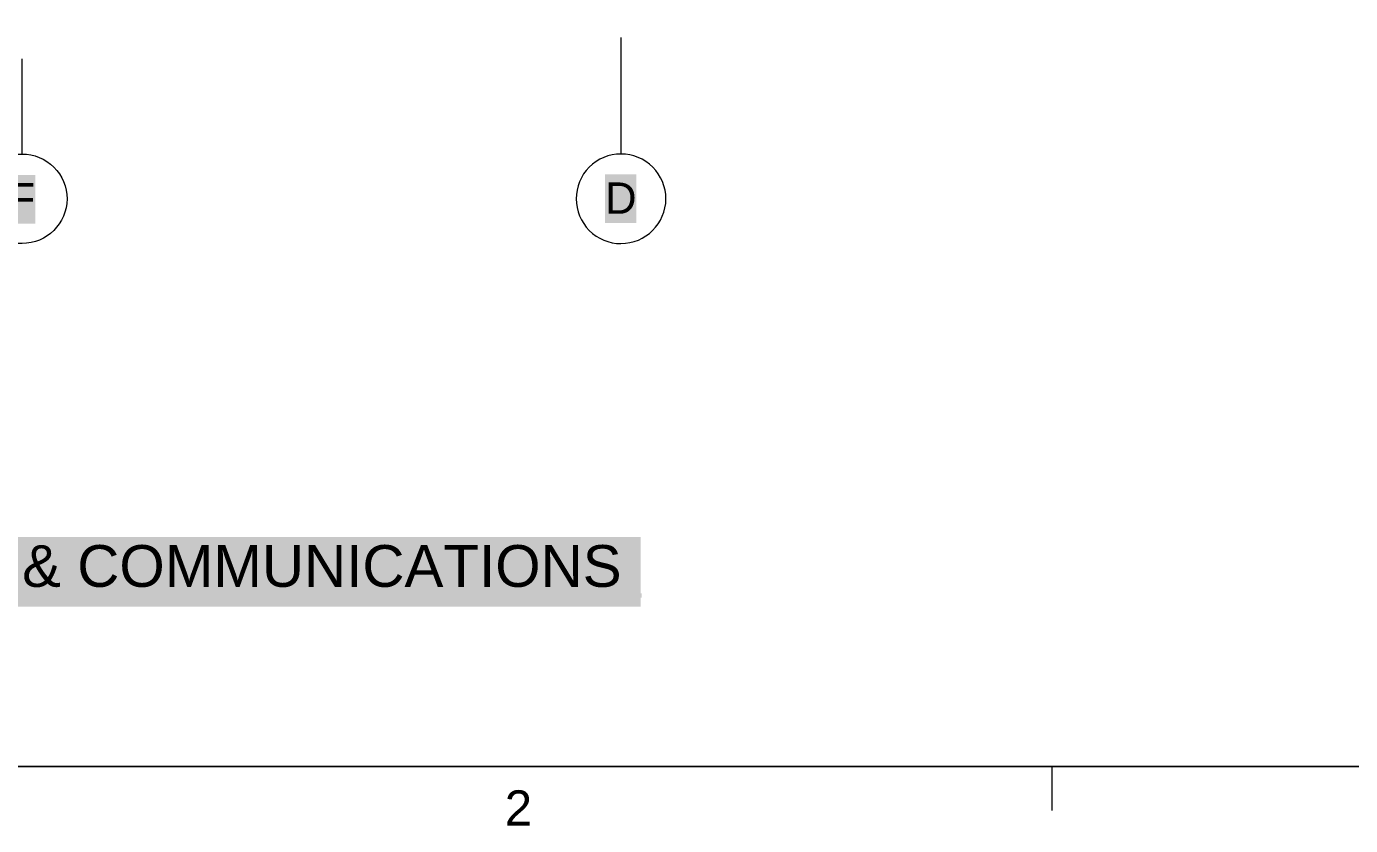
# Model space of a CAD drawing. Header units: inches. Extents: x 14.2 to 49.7, y 0.3 to 22.9.
# Drawn here: x 33.64 to 41.19, y 0.3 to 4.86 of the extents above; entities that cross this region are included whole.
import ezdxf

# ---------------------------------------------------------------- set-up
doc = ezdxf.new("R2010")
doc.units = ezdxf.units.IN
doc.header["$MEASUREMENT"] = 0
doc.layers.add('PDF_Geometry', color=7, linetype='Continuous', true_color=0x777777)
doc.layers.add('PDF_Solid Fills', color=7, linetype='Continuous', true_color=0xffffff)
doc.layers.add('PDF_Text', color=7, linetype='Continuous')
doc.styles.add('PDF Arial', font='arial.ttf')
doc.styles.add('PDF GillSansMT', font='arial.ttf')

msp = doc.modelspace()

# ---------------------------------------------------------------- linework, layer by layer
at = {"layer": 'PDF_Geometry', "color": 7, "lineweight": 9}
msp.add_lwpolyline([(45.7313, 0.6388), (14.5018, 0.6388), (45.7313, 0.6388), (45.7313, 22.6233), (14.5018, 22.6233), (45.7313, 22.6233)], close=True, dxfattribs=at)
at = {"layer": 'PDF_Geometry', "lineweight": 9}
for points in [[(37.0258, 4.7953), (37.0258, 4.1303, 0.416667), (36.7708, 3.8753, 0.414218), (37.0258, 3.6203, 0.412859), (37.2825, 3.8753, 0.415306), (37.0258, 4.1303)], [(33.611, 4.1303, -0.415306), (33.8676, 3.8753, -0.412859), (33.611, 3.6203, -0.414218), (33.356, 3.8753, -0.416667), (33.611, 4.1303), (33.611, 4.6736)]]:
    msp.add_lwpolyline(points, format="xyb", dxfattribs=at)
at = {"layer": 'PDF_Geometry', "color": 7, "lineweight": 9}
msp.add_lwpolyline([(39.4841, 0.3888), (39.4841, 0.6388)], dxfattribs=at)
at = {"layer": 'PDF_Solid Fills', "lineweight": 9, "transparency": 33554559}
for points in [[(33.5326, 3.7336), (33.686, 3.7336), (33.5326, 4.012), (33.686, 4.012)], [(36.9342, 3.737), (37.1142, 3.737), (36.9342, 4.0153), (37.1142, 4.0153)]]:
    msp.add_solid(points, dxfattribs=at)
at = {"layer": 'PDF_Solid Fills', "lineweight": 0, "transparency": 33554559}
msp.add_solid([(32.1195, 1.5496), (37.1387, 1.5496), (32.1195, 1.9484), (37.1387, 1.9484)], dxfattribs=at)
at = {"layer": 'PDF_Solid Fills', "color": 7, "lineweight": 35, "transparency": 33554559}
msp.add_solid([(28.2779, 1.6021), (37.1442, 1.6021), (28.2779, 1.6254), (37.1442, 1.6254)], dxfattribs=at)

# ---------------------------------------------------------------- texts
at = {"layer": 'PDF_Text', "color": 8, "true_color": 0x777777, "char_height": 0.1787, "attachment_point": 4, "style": 'PDF Arial'}
for s, insert in [('F', (33.5335, 3.876)), ('D', (36.9351, 3.8794))]:
    msp.add_mtext(s, dxfattribs=dict(at, insert=insert))
at = {"layer": 'PDF_Text', "attachment_point": 4}
for s, insert, char_height, style in [('MAIN FLOOR PLAN -POWER & COMMUNICATIONS', (29.0285, 1.7806), 0.238113, 'PDF Arial'), ('2', (36.3635, 0.403), 0.2005, 'PDF GillSansMT')]:
    msp.add_mtext(s, dxfattribs=dict(at, insert=insert, char_height=char_height, style=style))

doc.saveas('drawing.dxf')
